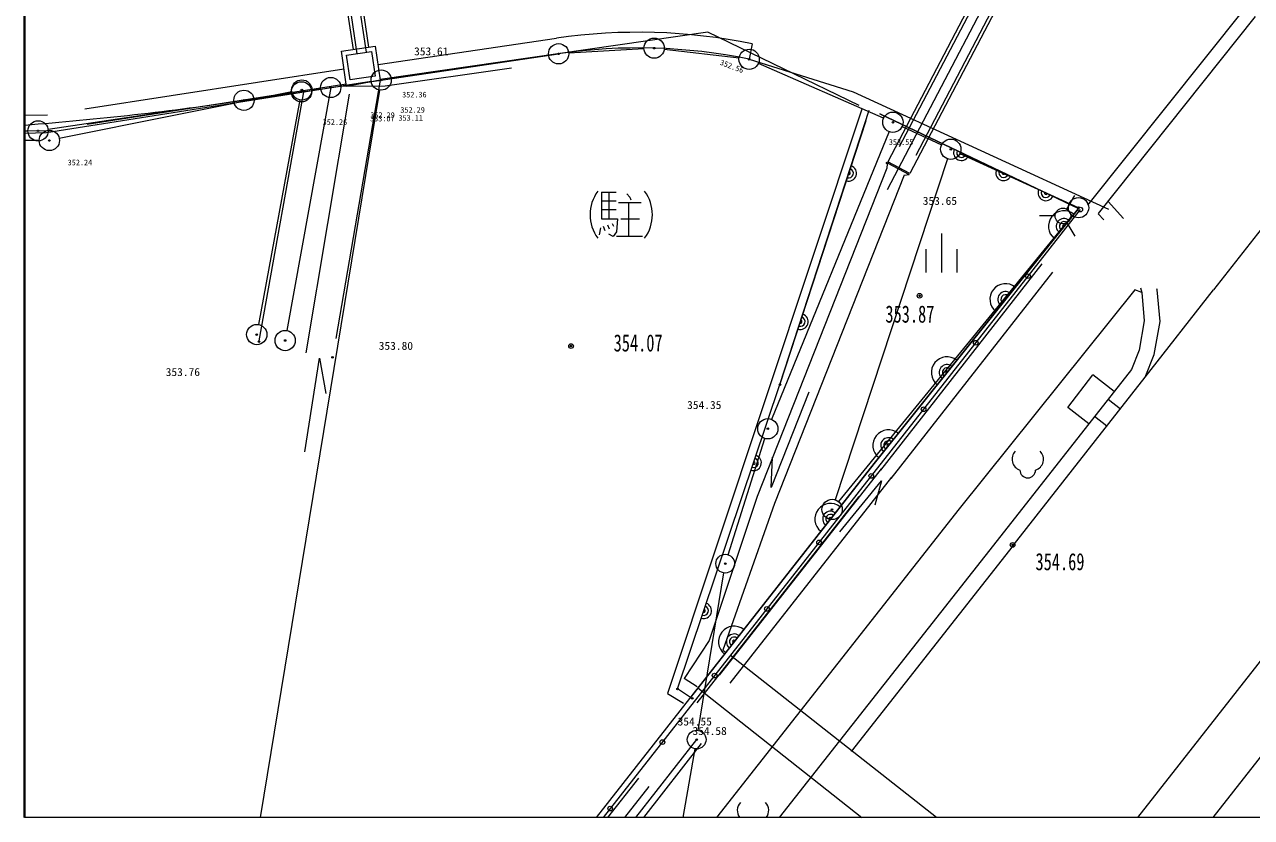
# Model space of a CAD drawing. Units: millimetres, scale not verified. Extents: x -107452 to -15605, y -69331 to 60056.
# Drawn here: x -107452 to -68124, y -69331 to -43926 of the extents above; entities that cross this region are included whole.
import ezdxf
from ezdxf.enums import TextEntityAlignment as Align

# ---------------------------------------------------------------- set-up
doc = ezdxf.new("R2010")
doc.units = ezdxf.units.MM
doc.header["$LTSCALE"] = 1000
doc.linetypes.add('USER1', pattern=[12.6, 8.4, -4.2])
doc.linetypes.add('USER3', pattern=[50.5, 30, -9, 2.5, -9])
for name, color, linetype, lineweight in [('0-0_0', 7, 'Continuous', 18), ('0-6_現況図_全図面_', 7, 'Continuous', 18), ('0-7', 7, 'Continuous', 40), ('0-8_外周道路', 7, 'Continuous', 18)]:
    doc.layers.add(name, color=color, linetype=linetype, lineweight=lineweight)
doc.styles.add('ＭＳ ゴシック', font='')
doc.styles.get('ＭＳ ゴシック').set_extended_font_data('MS Gothic')

msp = doc.modelspace()

# ---------------------------------------------------------------- linework, layer by layer
at = {"layer": '0-0_0'}
for p, q in [((-88955, -49302), (-88489, -49302)), ((-88722, -49302), (-88722, -50149)), ((-74041, -49842), (-73791, -49409)), ((-88955, -49578), (-88489, -49578)), ((-88955, -49856), (-88489, -49856)), ((-73612, -49856), (-88901, -69331)), ((-88417, -49629), (-87687, -49629)), ((-88081, -50709), (-88081, -49629)), ((-88619, -50296), (-88570, -50382)), ((-88341, -50149), (-87745, -50149)), ((-74416, -50058), (-74916, -50058)), ((-74041, -50275), (-73791, -50708)), ((-88995, -50435), (-89036, -50668)), ((-88906, -50382), (-88856, -50525)), ((-88767, -50341), (-88713, -50476)), ((-88480, -50709), (-87646, -50709)), ((-78058, -50624), (-78058, -51874)), ((-78558, -51124), (-78558, -51874)), ((-77558, -51874), (-77558, -51124))]:
    msp.add_line(p, q, dxfattribs=at)
for points in [[(-15605, 60056), (-15605, -69331), (-30762, -69331), (-107452, -69331)], [(-80218, -57986), (-86108, -65486), (-86523, -65214), (-83239, -55464), (-80374, -46672)], [(-88955, -49302), (-88955, -50149), (-88440, -50149), (-88480, -50565)], [(-88148, -49346), (-88050, -49458), (-88014, -49539)], [(-88480, -50565), (-88579, -50713), (-88726, -50646)]]:
    msp.add_lwpolyline(points, dxfattribs=at)
for centre, radius in [((-87271, -44683), 325), ((-90332, -44864), 325), ((-87271, -44683), 25), ((-84226, -45040), 325), ((-90332, -44864), 25), ((-84226, -45040), 25), ((-97639, -45944), 325), ((-96021, -45705), 325), ((-98576, -46082), 325), ((-98565, -46022), 325), ((-98565, -46022), 25), ((-97639, -45944), 25), ((-96021, -45705), 25), ((-100418, -46354), 325), ((-100418, -46354), 25), ((-98576, -46082), 25), ((-79617, -47057), 325), ((-107019, -47333), 325), ((-79617, -47057), 25), ((-107019, -47333), 25), ((-106657, -47641), 325), ((-106657, -47641), 25), ((-77762, -47922), 325), ((-77762, -47922), 25), ((-79802, -48361), 25), ((-79802, -48361), 25), ((-73666, -49795), 325), ((-74166, -50058), 250), ((-73666, -49795), 25), ((-73612, -49856), 75), ((-75286, -51988), 75), ((-78763, -52618), 75), ((-78763, -52618), 25), ((-100008, -53859), 325), ((-100008, -53859), 25), ((-99098, -54051), 325), ((-99939, -54084), 25), ((-99939, -54084), 25), ((-99098, -54051), 25), ((-89933, -54228), 75), ((-89933, -54228), 25), ((-76960, -54121), 75), ((-97580, -54587), 25), ((-97580, -54587), 25), ((-83239, -55464), 25), ((-83239, -55464), 25), ((-78634, -56254), 75), ((-83627, -56877), 325), ((-83627, -56877), 25), ((-80309, -58386), 75), ((-81567, -59463), 325), ((-81567, -59463), 25), ((-81983, -60519), 75), ((-75781, -60600), 75), ((-84992, -61199), 300), ((-75781, -60600), 25), ((-84992, -61199), 25), ((-83657, -62651), 75), ((-85331, -64784), 75), ((-86523, -65214), 25), ((-86523, -65214), 25), ((-86523, -65214), 25), ((-86523, -65214), 25), ((-86047, -65517), 25), ((-86047, -65517), 25), ((-86047, -65517), 25), ((-86047, -65517), 25), ((-87005, -66917), 75), ((-85907, -66837), 300), ((-85907, -66837), 25), ((-88680, -69049), 75)]:
    msp.add_circle(centre, radius, dxfattribs=at)
for centre, radius, start, end in [((-81032, -48691), 250, 251.9488, 71.9488), ((-81032, -48691), 150, 251.9488, 71.9488), ((-81032, -48691), 50, 251.9488, 71.9488), ((-88076, -50019), 1250, 143.1301, 216.87), ((-88576, -50019), 1250, 323.13, 36.8698), ((-82582, -53445), 250, 251.9488, 71.9488), ((-82582, -53445), 150, 251.9488, 71.9488), ((-82582, -53445), 50, 251.9488, 71.9488), ((-84083, -57970), 250, 251.3854, 71.3854), ((-75434, -57854), 364, 135.7958, 252.2769), ((-75155, -57854), 364, 287.7231, 44.2042), ((-84083, -57970), 150, 251.3854, 71.3854), ((-84083, -57970), 50, 251.3854, 71.3854), ((-75294, -58200), 250, 180.0001, 359.9999), ((-81619, -59770), 500, 51.8599, 231.8599), ((-81619, -59770), 250, 51.8599, 231.8599), ((-81619, -59770), 150, 51.8599, 231.8599), ((-81619, -59770), 50, 51.8599, 231.8599), ((-85679, -62708), 250, 251.3854, 71.3854), ((-85679, -62708), 150, 251.3854, 71.3854), ((-85679, -62708), 50, 251.3854, 71.3854), ((-84707, -63702), 500, 51.8599, 231.8599), ((-84707, -63702), 250, 51.8599, 231.8599), ((-84707, -63702), 150, 51.8599, 231.8599), ((-84707, -63702), 50, 51.8599, 231.8599), ((-84241, -69106), 364, 135.7958, 218.0921), ((-83962, -69106), 364, 321.9079, 44.2042)]:
    msp.add_arc(centre, radius, start, end, dxfattribs=at)
at = {"layer": '0-6_現況図_全図面_', "linetype": 'USER1'}
for p, q in [((-73028, -49985), (-67993, -43665)), ((-97213, -45351), (-106714, -46822)), ((-97141, -45835), (-106671, -47322)), ((-98428, -54443), (-96989, -45885)), ((-96048, -45709), (-97576, -54562)), ((-107452, -46835), (-106714, -46822)), ((-107452, -47335), (-106671, -47322)), ((-72226, -50142), (-72719, -49596)), ((-79670, -58474), (-73026, -49983)), ((-79998, -58159), (-88763, -69331)), ((-85888, -65659), (-79998, -58159)), ((-79660, -58424), (-88217, -69331)), ((-75762, -60614), (-82624, -69331)), ((-78220, -69331), (-84962, -64027)), ((-85872, -65180), (-80610, -69331))]:
    msp.add_line(p, q, dxfattribs=at)
at = {"layer": '0-6_現況図_全図面_'}
for p, q in [((-85546, -44174), (-96053, -45689)), ((-80694, -46518), (-85546, -44174)), ((-87596, -44703), (-90008, -44845)), ((-84549, -45002), (-86948, -44721)), ((-90654, -44912), (-95699, -45657)), ((-79915, -46926), (-83928, -45170)), ((-97639, -45944), (-99041, -53731)), ((-97960, -45991), (-98254, -46035)), ((-96342, -45752), (-97317, -45896)), ((-100740, -46402), (-106697, -47285)), ((-98883, -46086), (-106339, -47577)), ((-98897, -46130), (-100097, -46307)), ((-98624, -46342), (-99950, -53539)), ((-99935, -54059), (-98494, -46027)), ((-96073, -46025), (-99904, -69331)), ((-80038, -46783), (-73671, -49818)), ((-83232, -55440), (-80476, -47000)), ((-107344, -47338), (-107452, -47340)), ((-79740, -47358), (-83504, -56576)), ((-79323, -47194), (-78057, -47784)), ((-79323, -47194), (-78057, -47784)), ((-106982, -47641), (-107452, -47641)), ((-77864, -48230), (-81466, -59155)), ((-79780, -48372), (-79094, -48733)), ((-77467, -48057), (-73962, -49660)), ((-73671, -49798), (-77467, -48057)), ((-79254, -48750), (-83408, -59277)), ((-79254, -48750), (-79094, -48733)), ((-73671, -49818), (-80218, -57986)), ((-73872, -50046), (-81362, -59212)), ((-73034, -49993), (-72861, -50185)), ((-67462, -50035), (-69340, -52430)), ((-71535, -55229), (-69340, -52430)), ((-72526, -55682), (-73208, -55147)), ((-71766, -69331), (-60604, -55105)), ((-72718, -55927), (-72325, -56235)), ((-73150, -56477), (-72757, -56786)), ((-84902, -60913), (-83725, -57187)), ((-89119, -69331), (-80218, -57986)), ((-69351, -69331), (-60604, -58183)), ((-83964, -59051), (-85510, -63666)), ((-83408, -59277), (-85065, -63968)), ((-77492, -59438), (-85271, -69331)), ((-76154, -60305), (-83261, -69331)), ((-85859, -66541), (-85040, -61495)), ((-87860, -69331), (-85907, -66837)), ((-87606, -69331), (-85750, -66960)), ((-86335, -69331), (-85958, -67133))]:
    msp.add_line(p, q, dxfattribs=at)
at = {"layer": '0-6_現況図_全図面_', "linetype": 'USER3'}
for p, q in [((-85510, -63666), (-86304, -64879)), ((-85065, -63968), (-84978, -64040)), ((-85889, -65151), (-86304, -64879))]:
    msp.add_line(p, q, dxfattribs=at)
at = {"layer": '0-6_現況図_全図面_', "linetype": 'USER1'}
for points in [[(-80008, -58209), (-73364, -49718), (-68331, -43398)], [(-75761, -60613), (-71535, -55229), (-71242, -54501), (-71054, -53437), (-71148, -52430), (-71155, -52399)]]:
    msp.add_lwpolyline(points, dxfattribs=at)
at = {"layer": '0-6_現況図_全図面_', "linetype": 'USER3'}
for points in [[(-91839, -45322), (-95897, -45897), (-97349, -45914), (-106746, -47401), (-107452, -47412)], [(-80613, -46637), (-86843, -65356), (-86325, -65670)]]:
    msp.add_lwpolyline(points, dxfattribs=at)
at = {"layer": '0-6_現況図_全図面_'}
for points in [[(-80218, -57986), (-73671, -49818), (-80038, -46783)], [(-79804, -48386), (-79812, -48530), (-83964, -59051)], [(-71642, -52513), (-71859, -52431), (-77492, -59438)], [(-71679, -52365), (-71642, -52513), (-71558, -53417), (-71725, -54363), (-71972, -54977), (-76154, -60305)], [(-98470, -57621), (-97995, -54619), (-97798, -55745)], [(-73342, -56722), (-74013, -56195), (-73208, -55147)], [(-82317, -55701), (-83523, -58763), (-83476, -57788)], [(-81322, -60180), (-79984, -58548), (-80193, -59322)]]:
    msp.add_lwpolyline(points, dxfattribs=at)
for centre, radius, start, end in [((-77423, -48032), 250, 154.5487, 334.5487), ((-77423, -48032), 150, 154.5487, 334.5487), ((-77423, -48032), 50, 154.5487, 334.5487), ((-76069, -48677), 250, 154.5487, 334.5487), ((-76069, -48677), 150, 154.5487, 334.5487), ((-76069, -48677), 50, 154.5487, 334.5487), ((-74714, -49321), 250, 154.5487, 334.5487), ((-74714, -49321), 150, 154.5487, 334.5487), ((-74714, -49321), 50, 154.5487, 334.5487), ((-74131, -50391), 500, 51.2863, 231.2863), ((-74131, -50391), 250, 51.2863, 231.2863), ((-74131, -50391), 150, 51.2863, 231.2863), ((-74131, -50391), 50, 51.2863, 231.2863), ((-76007, -52731), 500, 51.2863, 231.2863), ((-76007, -52731), 250, 51.2863, 231.2863), ((-76007, -52731), 150, 51.2863, 231.2863), ((-76007, -52731), 50, 51.2863, 231.2863), ((-77883, -55072), 500, 51.2863, 231.2863), ((-77883, -55072), 250, 51.2863, 231.2863), ((-77883, -55072), 150, 51.2863, 231.2863), ((-77883, -55072), 50, 51.2863, 231.2863), ((-79759, -57413), 500, 51.2863, 231.2863), ((-79759, -57413), 250, 51.2863, 231.2863), ((-79759, -57413), 150, 51.2863, 231.2863), ((-79759, -57413), 50, 51.2863, 231.2863)]:
    msp.add_arc(centre, radius, start, end, dxfattribs=at)
at = {"layer": '0-7'}
msp.add_line((-107452, -69331), (-107452, 60056), dxfattribs=at)
at = {"layer": '0-8_外周道路', "linetype": 'USER3'}
msp.add_line((-79795, -49207), (-74885, -39850), dxfattribs=at)
at = {"layer": '0-8_外周道路'}
for p, q in [((-75601, -40354), (-79782, -48322)), ((-74893, -40726), (-79074, -48694)), ((-97377, -41660), (-96923, -44726)), ((-96882, -41586), (-96429, -44653)), ((-90405, -44370), (-96121, -45214)), ((-97297, -44781), (-96209, -44621)), ((-97130, -45911), (-97297, -44781)), ((-97127, -44908), (-96335, -44791)), ((-96335, -44791), (-96218, -45582)), ((-96209, -44621), (-96048, -45709)), ((-84125, -44548), (-84226, -45040)), ((-100420, -46355), (-90331, -44864)), ((-97010, -45699), (-97127, -44908)), ((-96218, -45582), (-97010, -45699)), ((-96048, -45709), (-97130, -45911)), ((-79074, -48694), (-79782, -48322))]:
    msp.add_line(p, q, dxfattribs=at)
at = {"layer": '0-8_外周道路', "linetype": 'USER1'}
for p, q in [((-75513, -40401), (-79694, -48369)), ((-74981, -40680), (-79163, -48648)), ((-97299, -41497), (-96803, -44860)), ((-97003, -41454), (-96506, -44816))]:
    msp.add_line(p, q, dxfattribs=at)
at = {"layer": '0-8_外周道路'}
msp.add_lwpolyline([(-84227, -45039), (-80891, -46084), (-72702, -49846)], dxfattribs=at)
for centre, radius, start, end in [((-87774, -62174), 18000, 78.3024, 98.405), ((-87774, -62176), 17500, 78.3042, 98.405), ((-115400, 55045), 102500, 274.44769, 278.40421)]:
    msp.add_arc(centre, radius, start, end, dxfattribs=at)

# ---------------------------------------------------------------- texts
at = {"layer": '0-6_現況図_全図面_', "style": 'ＭＳ ゴシック'}
for s, height, width, p in [('353.61', 256.6, 1.05, (-94965, -44990)), ('352.36', 183.3, 1.05, (-95348, -46317)), ('352.29', 183.3, 1.05, (-96370, -46973)), ('352.29', 183.3, 1.05, (-95406, -46807)), ('352.26', 183.3, 1.05, (-97896, -47197)), ('353.07', 183.3, 1.05, (-96377, -47085)), ('353.11', 183.3, 1.05, (-95466, -47063)), ('353.55', 183.3, 1.05, (-79747, -47838)), ('352.24', 183.3, 1.05, (-106069, -48492)), ('353.65', 256.6, 1.05, (-78661, -49780)), ('353.87', 549.9, 0.7, (-79858, -53642)), ('354.07', 549.9, 0.7, (-88569, -54566)), ('353.80', 256.6, 1.05, (-96099, -54425)), ('353.76', 256.6, 1.05, (-102927, -55265)), ('354.35', 256.6, 1.05, (-86214, -56321)), ('354.69', 549.9, 0.7, (-75047, -61575)), ('354.55', 256.6, 1.05, (-86518, -66462)), ('354.55', 256.6, 1.05, (-86518, -66462)), ('354.58', 256.6, 1.05, (-86042, -66765)), ('354.58', 256.6, 1.05, (-86042, -66765))]:
    msp.add_text(s, height=height, dxfattribs=dict(at, width=width)).set_placement(p, align=Align.BOTTOM_LEFT)
at = {"layer": '0-6_現況図_全図面_', "style": 'ＭＳ ゴシック', "width": 1.05}
msp.add_text('352.56', height=183.3, rotation=339.291, dxfattribs=at).set_placement((-85199, -45261), align=Align.BOTTOM_LEFT)

doc.saveas('drawing.dxf')
